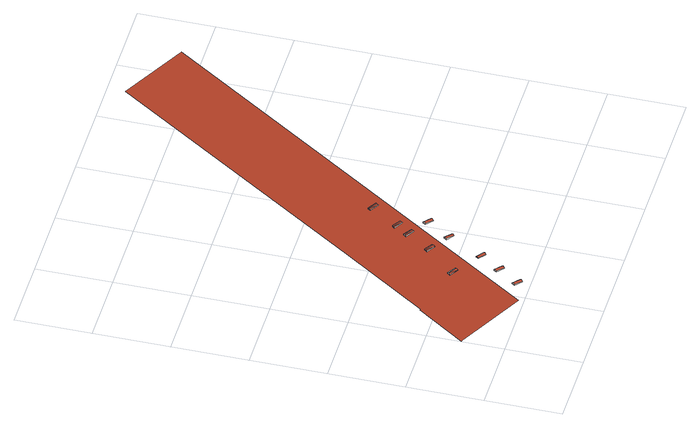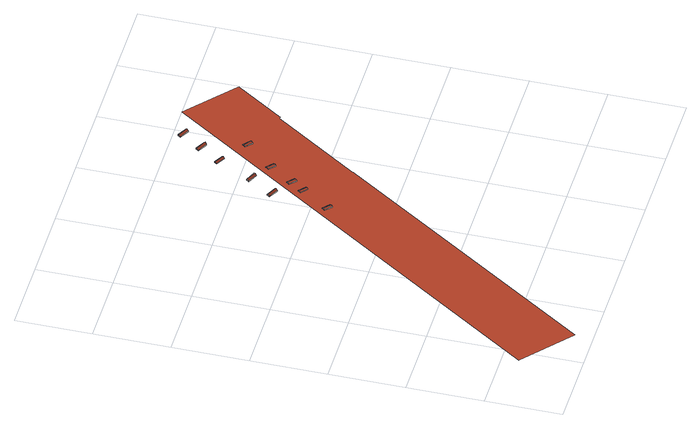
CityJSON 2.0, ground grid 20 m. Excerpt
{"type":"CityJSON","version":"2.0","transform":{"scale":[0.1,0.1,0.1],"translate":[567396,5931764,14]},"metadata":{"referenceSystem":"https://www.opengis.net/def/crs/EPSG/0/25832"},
"CityObjects":{
"building1":{"type":"Building","attributes":{"Grundfläche 2D":"37294.614935","Grundhöhe NN":"4.734"},"children":["building1-1","building1-2","building1-3","building1-4","building1-5","building1-6","building1-7","building1-8","building1-9","building1-10"],"geometry":[{"type":"MultiSurface","lod":"3","boundaries":[[[0,1,2]],[[3,4,5,6,0,2,7,8,9,10,11,12]]],"semantics":{"surfaces":[{"type":"RoofSurface"}],"values":[0,0]}}]},
"building1-1":{"type":"BuildingInstallation","parents":["building1"],"geometry":[{"type":"MultiSurface","lod":"3","boundaries":[[[13,14,15,16]],[[17,14,13,18]],[[19,20,16,15]],[[16,20,21,18,13]],[[21,22,17,18]],[[17,22,19,15,14]]],"semantics":{"surfaces":[{"type":"RoofSurface"},{"type":"WallSurface"}],"values":[0,0,1,1,1,1]}}]},
"building1-2":{"type":"BuildingInstallation","parents":["building1"],"geometry":[{"type":"MultiSurface","lod":"3","boundaries":[[[23,24,25]],[[26,24,23]],[[27,23,25,28]],[[24,29,30,28,25]],[[30,31,27,28]],[[27,31,32,26,23]],[[32,29,24,26]]],"semantics":{"surfaces":[{"type":"RoofSurface"},{"type":"WallSurface"}],"values":[0,0,0,1,1,1,1]}}]},
"building1-3":{"type":"BuildingInstallation","parents":["building1"],"geometry":[{"type":"MultiSurface","lod":"3","boundaries":[[[33,34,35,36]],[[37,34,33,38]],[[39,40,36,35]],[[36,40,41,38,33]],[[41,42,37,38]],[[37,42,39,35,34]]],"semantics":{"surfaces":[{"type":"RoofSurface"},{"type":"WallSurface"}],"values":[0,0,1,1,1,1]}}]},
"building1-4":{"type":"BuildingInstallation","parents":["building1"],"geometry":[{"type":"MultiSurface","lod":"3","boundaries":[[[43,44,45,46]],[[47,44,43,48]],[[49,50,46,45]],[[46,50,51,48,43]],[[51,52,47,48]],[[47,52,49,45,44]]],"semantics":{"surfaces":[{"type":"RoofSurface"},{"type":"WallSurface"}],"values":[0,0,1,1,1,1]}}]},
"building1-5":{"type":"BuildingInstallation","parents":["building1"],"geometry":[{"type":"MultiSurface","lod":"3","boundaries":[[[53,54,55]],[[56,54,53]],[[57,53,55,58]],[[54,59,60,58,55]],[[60,61,57,58]],[[61,62,63,56,53,57]],[[63,59,54,56]]],"semantics":{"surfaces":[{"type":"RoofSurface"},{"type":"WallSurface"}],"values":[0,0,0,1,1,1,1]}}]},
"building1-6":{"type":"BuildingInstallation","parents":["building1"],"geometry":[{"type":"MultiSurface","lod":"3","boundaries":[[[64,65,66,67]],[[68,65,64,69]],[[70,71,67,66]],[[67,71,72,69,64]],[[72,73,68,69]],[[68,73,70,66,65]]],"semantics":{"surfaces":[{"type":"RoofSurface"},{"type":"WallSurface"}],"values":[0,0,1,1,1,1]}}]},
"building1-7":{"type":"BuildingInstallation","parents":["building1"],"geometry":[{"type":"MultiSurface","lod":"3","boundaries":[[[74,75,76]],[[77,75,74]],[[78,74,76,79]],[[75,80,81,79,76]],[[81,82,78,79]],[[82,83,84,77,74,78]],[[84,80,75,77]]],"semantics":{"surfaces":[{"type":"RoofSurface"},{"type":"WallSurface"}],"values":[0,0,0,1,1,1,1]}}]},
"building1-8":{"type":"BuildingInstallation","parents":["building1"],"geometry":[{"type":"MultiSurface","lod":"3","boundaries":[[[85,86,87]],[[88,86,85]],[[89,85,87,90]],[[86,91,92,90,87]],[[92,93,89,90]],[[89,93,94,88,85]],[[94,91,86,88]]],"semantics":{"surfaces":[{"type":"RoofSurface"},{"type":"WallSurface"}],"values":[0,0,0,1,1,1,1]}}]},
"building1-9":{"type":"BuildingInstallation","parents":["building1"],"geometry":[{"type":"MultiSurface","lod":"3","boundaries":[[[95,96,97,98]],[[99,96,95,100]],[[101,102,98,97]],[[98,102,103,100,95]],[[103,104,99,100]],[[99,104,101,97,96]]],"semantics":{"surfaces":[{"type":"RoofSurface"},{"type":"WallSurface"}],"values":[0,0,1,1,1,1]}}]},
"building1-10":{"type":"BuildingInstallation","parents":["building1"],"geometry":[{"type":"MultiSurface","lod":"3","boundaries":[[[105,106,107]],[[108,106,105]],[[109,105,107,110]],[[106,111,112,110,107]],[[112,113,109,110]],[[109,113,114,108,105]],[[114,111,106,108]]],"semantics":{"surfaces":[{"type":"RoofSurface"},{"type":"WallSurface"}],"values":[0,0,0,1,1,1,1]}}]}
},
"vertices":[
[248,468,8],[247,466,8],[246,464,8],[858,1052,32],[706,1153,9],[249,470,8],[249,469,8],[95,239,7],[91,241,7],[4,112,6],[8,109,7],[159,8,32],[859,1051,32],
[242,22,29],[221,37,34],[218,33,31],[239,18,26],[223,41,30],[245,26,26],[218,33,27],[239,18,24],[245,26,24],[223,41,27],
[220,201,29],[238,183,29],[240,187,31],[217,197,27],[223,205,27],[243,190,29],[238,183,27],[243,190,27],[223,205,24],[217,197,24],
[280,78,29],[258,93,34],[256,89,31],[277,74,26],[261,97,30],[283,82,26],[256,89,27],[277,74,24],[283,82,24],[261,97,27],
[318,135,29],[296,149,31],[294,145,29],[315,131,26],[299,153,28],[320,139,26],[294,145,27],[315,131,24],[320,139,24],[299,153,27],
[290,279,30],[307,260,31],[310,264,32],[287,275,29],[293,283,29],[313,268,31],[307,260,29],[313,268,29],[293,283,26],[290,279,26],[287,275,26],
[364,229,31],[343,243,36],[340,239,33],[362,225,28],[345,247,32],[367,233,28],[340,239,29],[362,225,26],[367,233,26],[345,247,29],
[332,343,30],[350,324,31],[352,328,32],[329,339,29],[335,347,29],[355,332,31],[350,324,29],[355,332,29],[335,347,26],[332,343,26],[329,339,26],
[356,378,30],[374,360,31],[376,364,32],[353,375,29],[359,382,29],[379,368,31],[374,360,29],[379,368,29],[359,382,26],[353,375,26],
[407,293,31],[386,307,36],[383,303,33],[404,289,28],[388,311,32],[410,296,28],[383,303,29],[404,289,26],[410,296,26],[388,311,29],
[405,453,30],[423,434,31],[426,438,32],[403,449,29],[408,457,29],[429,442,31],[423,434,29],[429,442,29],[408,457,26],[403,449,26]
]}
